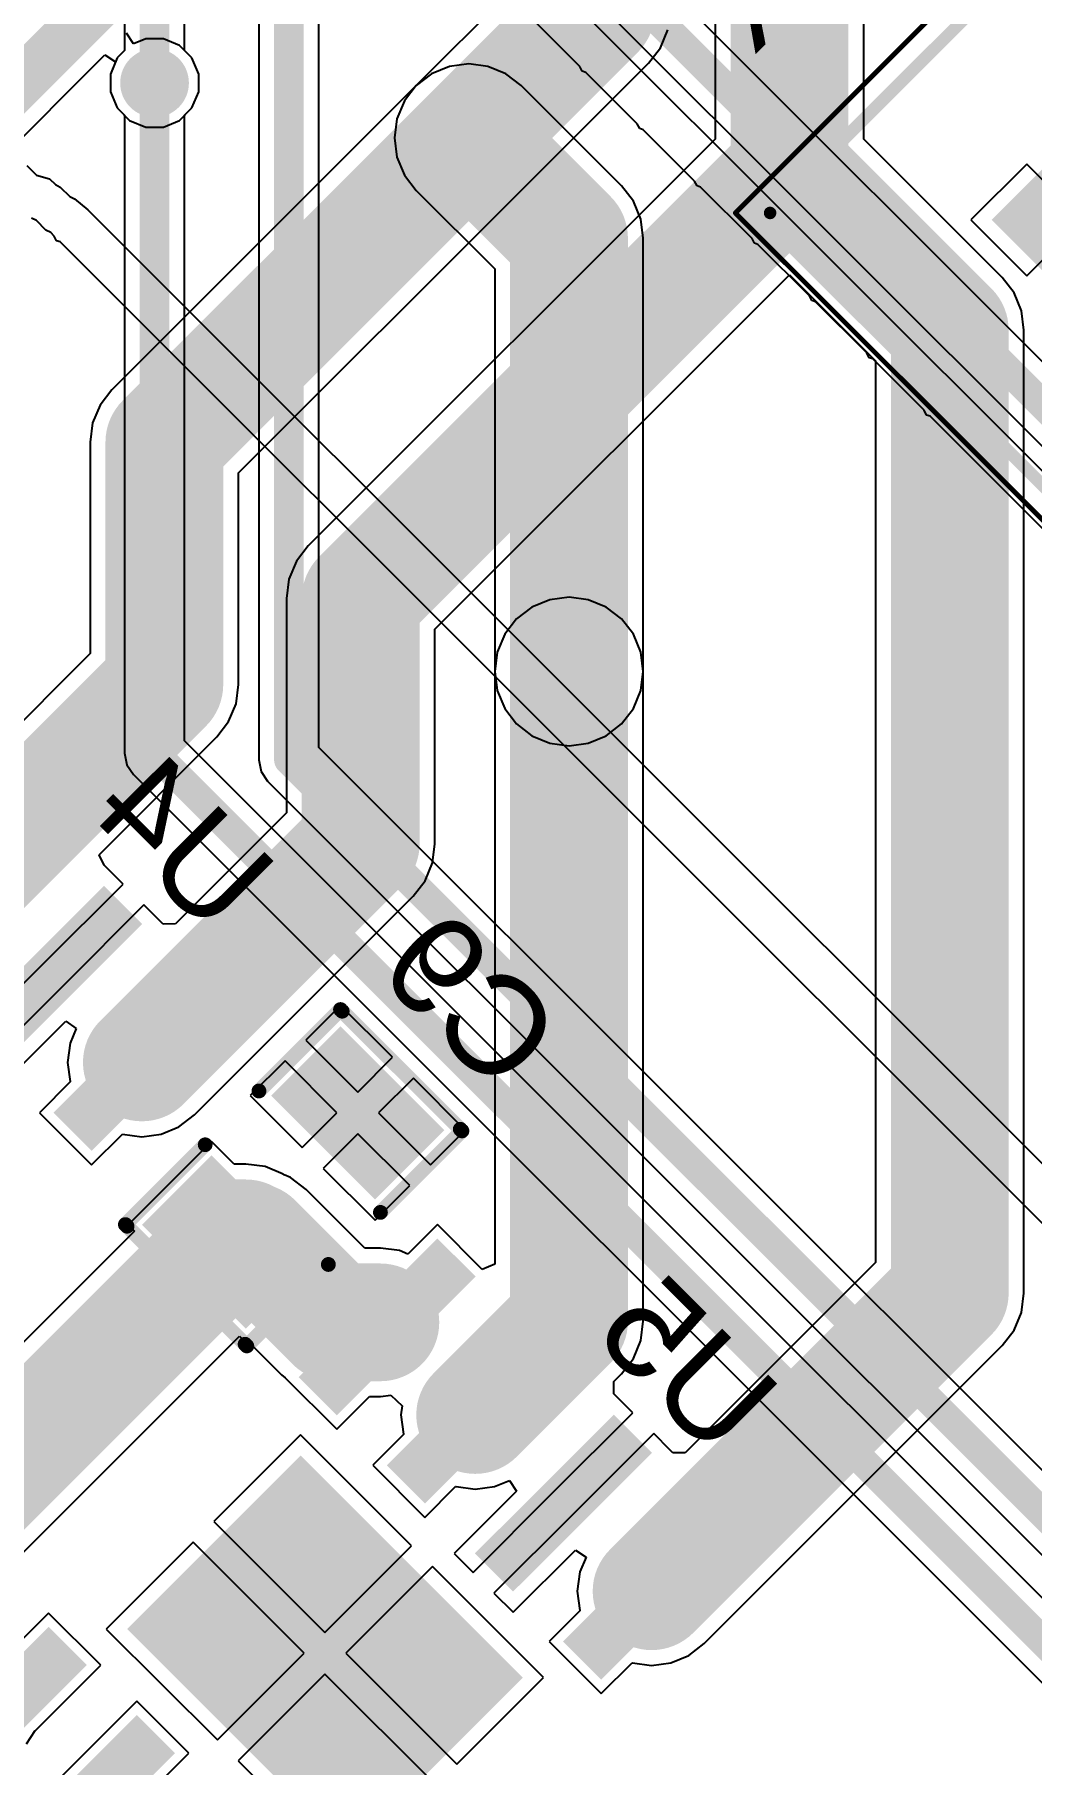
# Model space of a CAD drawing. Header units: millimetres. Extents: x 95 to 305, y 96 to 295.
# Drawn here: x 158.68 to 168.83, y 157.6 to 175.22 of the extents above; entities that cross this region are included whole.
import ezdxf

# ---------------------------------------------------------------- set-up
doc = ezdxf.new("R2010")
doc.units = ezdxf.units.MM
for name, color, linetype in [('BottomLayer', 5, 'Continuous'), ('BottomOverlay', 54, 'Continuous'), ('BottomPaste', 16, 'Continuous'), ('BottomSolder', 6, 'Continuous'), ('Mechanical13', 56, 'Continuous'), ('Mechanical15', 56, 'Continuous'), ('MultiLayer', 9, 'Continuous'), ('PadHoleLayer', 156, 'Continuous'), ('TopLayer', 1, 'Continuous'), ('TopOverlay', 2, 'Continuous'), ('TopSolder', 216, 'Continuous'), ('ViaHoleLayer', 16, 'Continuous')]:
    doc.layers.add(name, color=color, linetype=linetype)
doc.styles.add('Arial', font='arial.ttf', dxfattribs={"height": 0.2})

# ---------------------------------------------------------------- blocks, each defined once
blk = doc.blocks.new('HSOP_8_B_17')
at = {"layer": 'BottomLayer'}
for points in [[(-2.122, 3.7), (-1.672, 3.7), (-1.672, 1.8), (-2.122, 1.8)], [(-0.852, 3.7), (-0.402, 3.7), (-0.402, 1.8), (-0.852, 1.8)], [(0.418, 3.7), (0.868, 3.7), (0.868, 1.8), (0.418, 1.8)], [(1.688, 3.7), (2.138, 3.7), (2.138, 1.8), (1.688, 1.8)], [(-1.542, 1.15), (1.558, 1.15), (1.558, -1.25), (-1.542, -1.25)], [(-2.122, -1.9), (-1.672, -1.9), (-1.672, -3.8), (-2.122, -3.8)], [(-0.852, -1.9), (-0.402, -1.9), (-0.402, -3.8), (-0.852, -3.8)], [(0.418, -1.9), (0.868, -1.9), (0.868, -3.8), (0.418, -3.8)], [(1.688, -1.9), (2.138, -1.9), (2.138, -3.8), (1.688, -3.8)]]:
    blk.add_hatch(color=5, dxfattribs=at).paths.add_polyline_path(points)
at = {"layer": 'BottomPaste'}
for points in [[(-2.122, 3.7), (-1.672, 3.7), (-1.672, 1.8), (-2.122, 1.8)], [(-0.852, 3.7), (-0.402, 3.7), (-0.402, 1.8), (-0.852, 1.8)], [(0.418, 3.7), (0.868, 3.7), (0.868, 1.8), (0.418, 1.8)], [(1.688, 3.7), (2.138, 3.7), (2.138, 1.8), (1.688, 1.8)], [(-1.542, 1.15), (1.558, 1.15), (1.558, -1.25), (-1.542, -1.25)], [(-2.122, -1.9), (-1.672, -1.9), (-1.672, -3.8), (-2.122, -3.8)], [(-0.852, -1.9), (-0.402, -1.9), (-0.402, -3.8), (-0.852, -3.8)], [(0.418, -1.9), (0.868, -1.9), (0.868, -3.8), (0.418, -3.8)], [(1.688, -1.9), (2.138, -1.9), (2.138, -3.8), (1.688, -3.8)]]:
    blk.add_hatch(color=16, dxfattribs=at).paths.add_polyline_path(points)
at = {"layer": 'BottomSolder'}
for points in [[(-2.172, 3.75), (-1.622, 3.75), (-1.622, 1.75), (-2.172, 1.75)], [(-0.902, 3.75), (-0.352, 3.75), (-0.352, 1.75), (-0.902, 1.75)], [(0.368, 3.75), (0.918, 3.75), (0.918, 1.75), (0.368, 1.75)], [(1.638, 3.75), (2.188, 3.75), (2.188, 1.75), (1.638, 1.75)], [(-1.592, 1.2), (1.608, 1.2), (1.608, -1.3), (-1.592, -1.3)], [(-2.172, -1.85), (-1.622, -1.85), (-1.622, -3.85), (-2.172, -3.85)], [(-0.902, -1.85), (-0.352, -1.85), (-0.352, -3.85), (-0.902, -3.85)], [(0.368, -1.85), (0.918, -1.85), (0.918, -3.85), (0.368, -3.85)], [(1.638, -1.85), (2.188, -1.85), (2.188, -3.85), (1.638, -3.85)]]:
    blk.add_hatch(color=6, dxfattribs=at).paths.add_polyline_path(points)
at = {"layer": 'BottomOverlay', "text_generation_flag": 2}
blk.add_text('.', height=1, rotation=180, dxfattribs=at).set_placement((-2.992, 2.85))
blk = doc.blocks.new('JST_XH_4_41')
at = {"layer": 'BottomLayer'}
blk.add_hatch(color=5, dxfattribs=at).paths.add_polyline_path([(-4.504, 0.229), (-2.996, 0.229), (-2.996, -1.279), (-4.504, -1.279)])
h = blk.add_hatch(color=5, dxfattribs=at)
edge = h.paths.add_edge_path()
edge.add_arc((-1.25, -0.525), 0.754, 0, 360)
h = blk.add_hatch(color=5, dxfattribs=at)
edge = h.paths.add_edge_path()
edge.add_arc((1.25, -0.525), 0.754, 0, 360)
h = blk.add_hatch(color=5, dxfattribs=at)
edge = h.paths.add_edge_path()
edge.add_arc((3.75, -0.525), 0.754, 0, 360)
at = {"layer": 'BottomSolder'}
blk.add_hatch(color=6, dxfattribs=at).paths.add_polyline_path([(-4.554, 0.279), (-2.946, 0.279), (-2.946, -1.329), (-4.554, -1.329)])
h = blk.add_hatch(color=6, dxfattribs=at)
edge = h.paths.add_edge_path()
edge.add_arc((-1.25, -0.525), 0.804, 0, 360)
h = blk.add_hatch(color=6, dxfattribs=at)
edge = h.paths.add_edge_path()
edge.add_arc((1.25, -0.525), 0.804, 0, 360)
h = blk.add_hatch(color=6, dxfattribs=at)
edge = h.paths.add_edge_path()
edge.add_arc((3.75, -0.525), 0.804, 0, 360)
at = {"layer": 'MultiLayer'}
h = blk.add_hatch(color=9, dxfattribs=at)
edge = h.paths.add_edge_path()
edge.add_arc((-1.25, -0.525), 0.754, 0, 360)
h = blk.add_hatch(color=9, dxfattribs=at)
edge = h.paths.add_edge_path()
edge.add_arc((1.25, -0.525), 0.754, 0, 360)
h = blk.add_hatch(color=9, dxfattribs=at)
edge = h.paths.add_edge_path()
edge.add_arc((3.75, -0.525), 0.754, 0, 360)
at = {"layer": 'PadHoleLayer'}
h = blk.add_hatch(color=156, dxfattribs=at)
edge = h.paths.add_edge_path()
edge.add_arc((-3.75, -0.525), 0.5, 0, 360)
h = blk.add_hatch(color=156, dxfattribs=at)
edge = h.paths.add_edge_path()
edge.add_arc((-1.25, -0.525), 0.5, 0, 360)
h = blk.add_hatch(color=156, dxfattribs=at)
edge = h.paths.add_edge_path()
edge.add_arc((1.25, -0.525), 0.5, 0, 360)
h = blk.add_hatch(color=156, dxfattribs=at)
edge = h.paths.add_edge_path()
edge.add_arc((3.75, -0.525), 0.5, 0, 360)
at = {"layer": 'TopLayer'}
blk.add_hatch(color=1, dxfattribs=at).paths.add_polyline_path([(-4.504, 0.229), (-2.996, 0.229), (-2.996, -1.279), (-4.504, -1.279)])
h = blk.add_hatch(color=1, dxfattribs=at)
edge = h.paths.add_edge_path()
edge.add_arc((-1.25, -0.525), 0.754, 0, 360)
h = blk.add_hatch(color=1, dxfattribs=at)
edge = h.paths.add_edge_path()
edge.add_arc((1.25, -0.525), 0.754, 0, 360)
h = blk.add_hatch(color=1, dxfattribs=at)
edge = h.paths.add_edge_path()
edge.add_arc((3.75, -0.525), 0.754, 0, 360)
at = {"layer": 'TopSolder'}
blk.add_hatch(color=216, dxfattribs=at).paths.add_polyline_path([(-4.554, 0.279), (-2.946, 0.279), (-2.946, -1.329), (-4.554, -1.329)])
h = blk.add_hatch(color=216, dxfattribs=at)
edge = h.paths.add_edge_path()
edge.add_arc((-1.25, -0.525), 0.804, 0, 360)
h = blk.add_hatch(color=216, dxfattribs=at)
edge = h.paths.add_edge_path()
edge.add_arc((1.25, -0.525), 0.804, 0, 360)
h = blk.add_hatch(color=216, dxfattribs=at)
edge = h.paths.add_edge_path()
edge.add_arc((3.75, -0.525), 0.804, 0, 360)
at = {"layer": 'Mechanical13', "const_width": 0.127}
for points in [[(-6.2, 2.875), (6.2, 2.875)], [(-6.2, -2.875), (-6.2, 2.875)], [(6.2, -2.875), (6.2, 2.875)], [(-6.2, -2.875), (6.2, -2.875)]]:
    blk.add_lwpolyline(points, dxfattribs=at)
at = {"layer": 'Mechanical13'}
for points, const_width in [([(-6.232, 2.875, 1), (-6.168, 2.875, 1)], 0.0635), ([(-6.232, 2.875, 1), (-6.168, 2.875, 1)], 0.0635), ([(6.168, 2.875, 1), (6.232, 2.875, 1)], 0.0635), ([(6.168, 2.875, 1), (6.232, 2.875, 1)], 0.0635), ([(-6.85, -0.525, 1), (-7.05, -0.525, 1)], 0.2), ([(-7.1, -0.525, 1), (-7, -0.525, 1)], 0.1), ([(-6.9, -0.525, 1), (-6.8, -0.525, 1)], 0.1), ([(-6.232, -2.875, 1), (-6.168, -2.875, 1)], 0.0635), ([(-6.232, -2.875, 1), (-6.168, -2.875, 1)], 0.0635), ([(6.168, -2.875, 1), (6.232, -2.875, 1)], 0.0635), ([(6.168, -2.875, 1), (6.232, -2.875, 1)], 0.0635)]:
    blk.add_lwpolyline(points, format="xyb", close=True, dxfattribs=dict(at, const_width=const_width))
at = {"layer": 'Mechanical15', "const_width": 0.05}
for points in [[(-6.45, 3.125), (6.45, 3.125)], [(-6.45, -3.125), (-6.45, 3.125)], [(6.45, -3.125), (6.45, 3.125)], [(-6.45, -3.125), (6.45, -3.125)]]:
    blk.add_lwpolyline(points, dxfattribs=at)
at = {"layer": 'Mechanical15', "const_width": 0.025}
for points in [[(-6.462, 3.125, 1), (-6.438, 3.125, 1)], [(-6.462, 3.125, 1), (-6.438, 3.125, 1)], [(6.438, 3.125, 1), (6.462, 3.125, 1)], [(6.438, 3.125, 1), (6.462, 3.125, 1)], [(-6.462, -3.125, 1), (-6.438, -3.125, 1)], [(-6.462, -3.125, 1), (-6.438, -3.125, 1)], [(6.438, -3.125, 1), (6.462, -3.125, 1)], [(6.438, -3.125, 1), (6.462, -3.125, 1)]]:
    blk.add_lwpolyline(points, format="xyb", close=True, dxfattribs=at)
at = {"layer": 'TopOverlay', "const_width": 0.127}
for points in [[(-6.2, 2.875), (6.2, 2.875)], [(-6.2, -2.875), (-6.2, 2.875)], [(6.2, -2.875), (6.2, 2.875)], [(-6.2, -2.875), (6.2, -2.875)]]:
    blk.add_lwpolyline(points, dxfattribs=at)
at = {"layer": 'TopOverlay'}
for points, const_width in [([(-6.232, 2.875, 1), (-6.168, 2.875, 1)], 0.0635), ([(-6.232, 2.875, 1), (-6.168, 2.875, 1)], 0.0635), ([(6.168, 2.875, 1), (6.232, 2.875, 1)], 0.0635), ([(6.168, 2.875, 1), (6.232, 2.875, 1)], 0.0635), ([(-6.85, -0.525, 1), (-7.05, -0.525, 1)], 0.2), ([(-7.1, -0.525, 1), (-7, -0.525, 1)], 0.1), ([(-6.9, -0.525, 1), (-6.8, -0.525, 1)], 0.1), ([(-6.232, -2.875, 1), (-6.168, -2.875, 1)], 0.0635), ([(-6.232, -2.875, 1), (-6.168, -2.875, 1)], 0.0635), ([(6.168, -2.875, 1), (6.232, -2.875, 1)], 0.0635), ([(6.168, -2.875, 1), (6.232, -2.875, 1)], 0.0635)]:
    blk.add_lwpolyline(points, format="xyb", close=True, dxfattribs=dict(at, const_width=const_width))
blk = doc.blocks.new('HSOP_8_B_63')
at = {"layer": 'BottomLayer'}
for points in [[(-2.122, 3.7), (-1.672, 3.7), (-1.672, 1.8), (-2.122, 1.8)], [(-0.852, 3.7), (-0.402, 3.7), (-0.402, 1.8), (-0.852, 1.8)], [(0.418, 3.7), (0.868, 3.7), (0.868, 1.8), (0.418, 1.8)], [(1.688, 3.7), (2.138, 3.7), (2.138, 1.8), (1.688, 1.8)], [(-1.542, 1.15), (1.558, 1.15), (1.558, -1.25), (-1.542, -1.25)], [(-2.122, -1.9), (-1.672, -1.9), (-1.672, -3.8), (-2.122, -3.8)], [(-0.852, -1.9), (-0.402, -1.9), (-0.402, -3.8), (-0.852, -3.8)], [(0.418, -1.9), (0.868, -1.9), (0.868, -3.8), (0.418, -3.8)], [(1.688, -1.9), (2.138, -1.9), (2.138, -3.8), (1.688, -3.8)]]:
    blk.add_hatch(color=5, dxfattribs=at).paths.add_polyline_path(points)
at = {"layer": 'BottomPaste'}
for points in [[(-2.122, 3.7), (-1.672, 3.7), (-1.672, 1.8), (-2.122, 1.8)], [(-0.852, 3.7), (-0.402, 3.7), (-0.402, 1.8), (-0.852, 1.8)], [(0.418, 3.7), (0.868, 3.7), (0.868, 1.8), (0.418, 1.8)], [(1.688, 3.7), (2.138, 3.7), (2.138, 1.8), (1.688, 1.8)], [(-1.542, 1.15), (1.558, 1.15), (1.558, -1.25), (-1.542, -1.25)], [(-2.122, -1.9), (-1.672, -1.9), (-1.672, -3.8), (-2.122, -3.8)], [(-0.852, -1.9), (-0.402, -1.9), (-0.402, -3.8), (-0.852, -3.8)], [(0.418, -1.9), (0.868, -1.9), (0.868, -3.8), (0.418, -3.8)], [(1.688, -1.9), (2.138, -1.9), (2.138, -3.8), (1.688, -3.8)]]:
    blk.add_hatch(color=16, dxfattribs=at).paths.add_polyline_path(points)
at = {"layer": 'BottomSolder'}
for points in [[(-2.172, 3.75), (-1.622, 3.75), (-1.622, 1.75), (-2.172, 1.75)], [(-0.902, 3.75), (-0.352, 3.75), (-0.352, 1.75), (-0.902, 1.75)], [(0.368, 3.75), (0.918, 3.75), (0.918, 1.75), (0.368, 1.75)], [(1.638, 3.75), (2.188, 3.75), (2.188, 1.75), (1.638, 1.75)], [(-1.592, 1.2), (1.608, 1.2), (1.608, -1.3), (-1.592, -1.3)], [(-2.172, -1.85), (-1.622, -1.85), (-1.622, -3.85), (-2.172, -3.85)], [(-0.902, -1.85), (-0.352, -1.85), (-0.352, -3.85), (-0.902, -3.85)], [(0.368, -1.85), (0.918, -1.85), (0.918, -3.85), (0.368, -3.85)], [(1.638, -1.85), (2.188, -1.85), (2.188, -3.85), (1.638, -3.85)]]:
    blk.add_hatch(color=6, dxfattribs=at).paths.add_polyline_path(points)
at = {"layer": 'BottomOverlay', "text_generation_flag": 2}
blk.add_text('.', height=1, rotation=180, dxfattribs=at).set_placement((-2.992, 2.85))
blk = doc.blocks.new('CAP0805_B_189')
at = {"layer": 'BottomLayer'}
for points in [[(-1.379, 0.693), (-0.479, 0.693), (-0.479, -0.704), (-1.379, -0.704)], [(0.481, 0.693), (1.381, 0.693), (1.381, -0.704), (0.481, -0.704)]]:
    blk.add_hatch(color=5, dxfattribs=at).paths.add_polyline_path(points)
at = {"layer": 'BottomPaste'}
for points in [[(-1.379, 0.693), (-0.479, 0.693), (-0.479, -0.704), (-1.379, -0.704)], [(0.481, 0.693), (1.381, 0.693), (1.381, -0.704), (0.481, -0.704)]]:
    blk.add_hatch(color=16, dxfattribs=at).paths.add_polyline_path(points)
at = {"layer": 'BottomSolder'}
for points in [[(-1.429, 0.743), (-0.429, 0.743), (-0.429, -0.754), (-1.429, -0.754)], [(0.431, 0.743), (1.431, 0.743), (1.431, -0.754), (0.431, -0.754)]]:
    blk.add_hatch(color=6, dxfattribs=at).paths.add_polyline_path(points)
at = {"layer": 'BottomOverlay', "const_width": 0.15}
for points in [[(-0.375, 0.875), (-1.55, 0.875)], [(-1.55, -0.85), (-1.55, 0.85)], [(1.55, 0.875), (0.375, 0.875)], [(1.55, -0.85), (1.55, 0.85)], [(-0.375, -0.875), (-1.55, -0.875)], [(1.55, -0.875), (0.4, -0.875)]]:
    blk.add_lwpolyline(points, dxfattribs=at)
at = {"layer": 'BottomOverlay', "const_width": 0.075}
for points in [[(-1.587, 0.875, 1), (-1.512, 0.875, 1)], [(-1.587, 0.85, 1), (-1.512, 0.85, 1)], [(-0.413, 0.875, 1), (-0.337, 0.875, 1)], [(0.337, 0.875, 1), (0.413, 0.875, 1)], [(1.512, 0.875, 1), (1.587, 0.875, 1)], [(1.512, 0.85, 1), (1.587, 0.85, 1)], [(-1.587, -0.85, 1), (-1.512, -0.85, 1)], [(-1.587, -0.875, 1), (-1.512, -0.875, 1)], [(-0.413, -0.875, 1), (-0.337, -0.875, 1)], [(0.362, -0.875, 1), (0.437, -0.875, 1)], [(1.512, -0.85, 1), (1.587, -0.85, 1)], [(1.512, -0.875, 1), (1.587, -0.875, 1)]]:
    blk.add_lwpolyline(points, format="xyb", close=True, dxfattribs=at)

msp = doc.modelspace()

# ---------------------------------------------------------------- hatches: boundary and pattern name
at = {"layer": 'BottomLayer'}
h = msp.add_hatch(color=5, dxfattribs=at)
edge = h.paths.add_edge_path()
edge.add_arc((159.9, 174.731), 0.3, 0, 360)
h = msp.add_hatch(color=5, dxfattribs=at)
edge = h.paths.add_edge_path()
edge.add_arc((163.1, 174.17), 0.4, 0, 360)
h = msp.add_hatch(color=5, dxfattribs=at)
edge = h.paths.add_edge_path()
edge.add_arc((164.122, 168.734), 0.4, 0, 360)
at = {"layer": 'BottomSolder'}
h = msp.add_hatch(color=6, dxfattribs=at)
edge = h.paths.add_edge_path()
edge.add_arc((159.9, 174.731), 0.35, 0, 360)
h = msp.add_hatch(color=6, dxfattribs=at)
edge = h.paths.add_edge_path()
edge.add_arc((163.1, 174.17), 0.45, 0, 360)
h = msp.add_hatch(color=6, dxfattribs=at)
edge = h.paths.add_edge_path()
edge.add_arc((164.122, 168.734), 0.45, 0, 360)
at = {"layer": 'TopLayer'}
h = msp.add_hatch(color=1, dxfattribs=at)
edge = h.paths.add_edge_path()
edge.add_arc((159.9, 174.731), 0.3, 0, 360)
h = msp.add_hatch(color=1, dxfattribs=at)
edge = h.paths.add_edge_path()
edge.add_arc((163.1, 174.17), 0.4, 0, 360)
h = msp.add_hatch(color=1, dxfattribs=at)
edge = h.paths.add_edge_path()
edge.add_arc((164.122, 168.734), 0.4, 0, 360)
at = {"layer": 'TopSolder'}
h = msp.add_hatch(color=216, dxfattribs=at)
edge = h.paths.add_edge_path()
edge.add_arc((159.9, 174.731), 0.35, 0, 360)
h = msp.add_hatch(color=216, dxfattribs=at)
edge = h.paths.add_edge_path()
edge.add_arc((163.1, 174.17), 0.45, 0, 360)
h = msp.add_hatch(color=216, dxfattribs=at)
edge = h.paths.add_edge_path()
edge.add_arc((164.122, 168.734), 0.45, 0, 360)
at = {"layer": 'ViaHoleLayer'}
h = msp.add_hatch(color=16, dxfattribs=at)
edge = h.paths.add_edge_path()
edge.add_arc((159.9, 174.731), 0.15, 0, 360)
h = msp.add_hatch(color=16, dxfattribs=at)
edge = h.paths.add_edge_path()
edge.add_arc((163.1, 174.17), 0.25, 0, 360)
h = msp.add_hatch(color=16, dxfattribs=at)
edge = h.paths.add_edge_path()
edge.add_arc((164.122, 168.734), 0.25, 0, 360)

# ---------------------------------------------------------------- linework, layer by layer
at = {"layer": 'BottomLayer'}
for p, q in [((165.611, 181.967), (165.611, 174.158)), ((167.124, 174.158), (167.124, 181.654)), ((159.594, 178.111), (159.594, 175.062)), ((160.206, 175.062), (160.206, 178.111)), ((163.641, 175.781), (162.565, 174.705)), ((165.053, 175.089), (165.128, 175.272)), ((159.594, 175.062), (159.519, 174.986)), ((160.281, 174.986), (160.206, 175.062)), ((164.933, 174.932), (165.053, 175.089)), ((159.519, 174.986), (159.45, 174.821)), ((160.35, 174.821), (160.281, 174.986)), ((163.635, 173.635), (164.932, 174.932)), ((164.932, 174.932), (164.933, 174.932)), ((159.45, 174.821), (159.45, 174.642)), ((162.565, 174.705), (159.465, 171.605)), ((160.35, 174.642), (160.35, 174.821)), ((159.45, 174.642), (159.519, 174.476)), ((160.281, 174.476), (160.35, 174.642)), ((159.519, 174.476), (159.645, 174.35)), ((159.645, 174.35), (159.81, 174.281)), ((159.99, 174.281), (160.155, 174.35)), ((160.155, 174.35), (160.281, 174.476)), ((159.81, 174.281), (159.99, 174.281)), ((165.611, 174.158), (161.465, 170.013)), ((168.535, 172.747), (167.124, 174.158)), ((168.784, 173.904), (168.215, 173.336)), ((169.352, 173.336), (168.784, 173.904)), ((160.756, 170.756), (163.635, 173.635)), ((168.215, 173.336), (168.784, 172.767)), ((168.784, 172.767), (169.352, 173.336)), ((162.756, 169.164), (166.367, 172.775)), ((166.367, 172.775), (167.244, 171.899)), ((168.655, 172.591), (168.535, 172.747)), ((168.535, 172.747), (168.535, 172.747)), ((168.731, 172.408), (168.655, 172.591)), ((168.756, 172.212), (168.731, 172.408)), ((168.756, 162.398), (168.756, 172.212)), ((167.244, 171.899), (167.244, 162.711)), ((159.465, 171.605), (159.345, 171.448)), ((159.345, 171.448), (159.269, 171.266)), ((159.269, 171.266), (159.244, 171.07)), ((159.244, 171.07), (159.244, 168.915)), ((160.756, 168.601), (160.756, 170.756)), ((161.465, 170.013), (161.345, 169.856)), ((161.345, 169.856), (161.269, 169.673)), ((161.269, 169.673), (161.244, 169.478)), ((161.244, 169.478), (161.244, 167.291)), ((163.926, 169.465), (163.743, 169.389)), ((164.122, 169.49), (163.926, 169.465)), ((164.317, 169.465), (164.122, 169.49)), ((164.5, 169.389), (164.317, 169.465)), ((163.587, 169.269), (163.467, 169.112)), ((163.743, 169.389), (163.587, 169.269)), ((164.657, 169.269), (164.5, 169.389)), ((164.777, 169.112), (164.657, 169.269)), ((162.756, 166.978), (162.756, 169.164)), ((163.467, 169.112), (163.391, 168.93)), ((164.852, 168.93), (164.777, 169.112)), ((159.244, 168.915), (158.22, 167.891)), ((163.391, 168.93), (163.365, 168.734)), ((164.878, 168.734), (164.852, 168.93)), ((163.365, 168.734), (163.365, 162.693)), ((164.878, 162.112), (164.878, 168.734)), ((160.731, 168.405), (160.756, 168.601)), ((160.756, 168.601), (160.756, 168.601)), ((160.655, 168.223), (160.731, 168.405)), ((160.535, 168.066), (160.655, 168.223)), ((159.335, 166.866), (160.535, 168.066)), ((160.535, 168.066), (160.535, 168.066)), ((161.244, 167.291), (160.113, 166.161)), ((162.731, 166.782), (162.756, 166.978)), ((159.386, 166.76), (159.335, 166.866)), ((162.655, 166.599), (162.731, 166.782)), ((159.397, 166.749), (159.386, 166.76)), ((159.58, 166.566), (159.397, 166.749)), ((162.535, 166.443), (162.655, 166.599)), ((158.767, 165.753), (159.58, 166.566)), ((160.306, 164.214), (162.535, 166.443)), ((162.535, 166.443), (162.535, 166.443)), ((159.792, 166.354), (158.979, 165.541)), ((159.959, 166.186), (159.792, 166.354)), ((159.987, 166.159), (159.959, 166.186)), ((160.113, 166.161), (159.987, 166.159)), ((157.954, 164.94), (158.767, 165.753)), ((158.979, 165.541), (158.166, 164.727)), ((161.794, 165.33), (161.441, 164.976)), ((162.324, 164.801), (161.794, 165.33)), ((158.36, 164.533), (158.995, 165.168)), ((158.995, 165.168), (159.103, 165.096)), ((159.103, 165.096), (159.04, 164.944)), ((159.04, 164.944), (159.015, 164.749)), ((161.441, 164.976), (161.97, 164.447)), ((159.015, 164.749), (159.04, 164.553)), ((161.229, 164.764), (160.875, 164.411)), ((161.758, 164.235), (161.229, 164.764)), ((161.97, 164.447), (162.324, 164.801)), ((159.042, 164.55), (158.728, 164.236)), ((159.04, 164.553), (159.042, 164.55)), ((162.536, 164.588), (162.182, 164.235)), ((163.065, 164.059), (162.536, 164.588)), ((160.875, 164.411), (161.404, 163.881)), ((158.728, 164.236), (159.258, 163.706)), ((160.149, 164.093), (160.306, 164.214)), ((161.404, 163.881), (161.758, 164.235)), ((162.182, 164.235), (162.711, 163.706)), ((159.258, 163.706), (159.572, 164.019)), ((159.572, 164.019), (159.575, 164.018)), ((159.575, 164.018), (159.771, 163.992)), ((159.771, 163.992), (159.967, 164.018)), ((159.967, 164.018), (160.149, 164.093)), ((161.97, 164.023), (161.616, 163.669)), ((162.499, 163.494), (161.97, 164.023)), ((162.711, 163.706), (163.065, 164.059)), ((160.479, 163.944), (159.631, 163.095)), ((160.71, 163.713), (160.479, 163.944)), ((160.831, 163.713), (160.71, 163.713)), ((161.026, 163.687), (160.831, 163.713)), ((161.209, 163.611), (161.026, 163.687)), ((161.221, 163.602), (161.209, 163.611)), ((161.286, 163.575), (161.221, 163.602)), ((161.616, 163.669), (162.146, 163.14)), ((161.443, 163.455), (161.286, 163.575)), ((162.041, 162.856), (161.443, 163.455)), ((162.146, 163.14), (162.499, 163.494)), ((159.631, 163.095), (159.696, 163.03)), ((162.781, 163.097), (162.48, 162.796)), ((163.238, 162.64), (162.781, 163.097)), ((159.696, 163.03), (152.862, 156.197)), ((162.2, 162.856), (162.041, 162.856)), ((162.396, 162.831), (162.2, 162.856)), ((162.48, 162.796), (162.396, 162.831)), ((163.365, 162.693), (163.238, 162.64)), ((167.244, 162.711), (165.305, 160.772)), ((168.731, 162.202), (168.756, 162.398)), ((168.756, 162.398), (168.756, 162.398)), ((168.655, 162.02), (168.731, 162.202)), ((164.852, 161.916), (164.878, 162.112)), ((164.878, 162.112), (164.878, 162.112)), ((168.535, 161.863), (168.655, 162.02)), ((153.932, 155.127), (160.765, 161.961)), ((160.765, 161.961), (160.831, 161.895)), ((160.831, 161.895), (160.847, 161.912)), ((160.847, 161.912), (161.193, 161.565)), ((164.777, 161.733), (164.852, 161.916)), ((165.497, 158.826), (168.535, 161.863)), ((164.657, 161.577), (164.777, 161.733)), ((161.193, 161.565), (161.193, 161.565)), ((161.193, 161.565), (161.232, 161.535)), ((161.232, 161.535), (161.756, 161.012)), ((164.577, 161.372), (164.578, 161.499)), ((164.578, 161.499), (164.657, 161.577)), ((164.657, 161.577), (164.657, 161.577)), ((161.756, 161.012), (162.088, 161.344)), ((162.088, 161.344), (162.2, 161.344)), ((162.2, 161.344), (162.308, 161.358)), ((162.308, 161.358), (162.422, 161.249)), ((164.604, 161.345), (164.577, 161.372)), ((164.772, 161.178), (164.604, 161.345)), ((162.422, 161.249), (162.41, 161.156)), ((162.41, 161.156), (162.436, 160.961)), ((163.958, 160.365), (164.772, 161.178)), ((161.388, 160.955), (160.504, 160.071)), ((162.519, 159.824), (161.388, 160.955)), ((162.437, 160.957), (162.123, 160.644)), ((162.436, 160.961), (162.437, 160.957)), ((164.984, 160.966), (164.171, 160.152)), ((165.151, 160.798), (164.984, 160.966)), ((165.178, 160.771), (165.151, 160.798)), ((162.123, 160.644), (162.654, 160.113)), ((165.305, 160.772), (165.178, 160.771)), ((162.654, 160.113), (162.967, 160.427)), ((162.967, 160.427), (162.971, 160.426)), ((162.971, 160.426), (163.166, 160.4)), ((163.166, 160.4), (163.362, 160.426)), ((163.362, 160.426), (163.514, 160.489)), ((163.514, 160.489), (163.586, 160.381)), ((163.586, 160.381), (162.951, 159.746)), ((163.145, 159.551), (163.958, 160.365)), ((160.504, 160.071), (161.636, 158.94)), ((164.171, 160.152), (163.357, 159.339)), ((160.292, 159.859), (159.408, 158.975)), ((161.423, 158.728), (160.292, 159.859)), ((161.636, 158.94), (162.519, 159.824)), ((162.951, 159.746), (163.145, 159.551)), ((163.552, 159.145), (164.187, 159.78)), ((164.187, 159.78), (164.295, 159.708)), ((162.732, 159.611), (161.848, 158.728)), ((163.863, 158.48), (162.732, 159.611)), ((164.232, 159.556), (164.206, 159.36)), ((164.295, 159.708), (164.232, 159.556)), ((163.357, 159.339), (163.552, 159.145)), ((164.206, 159.36), (164.232, 159.165)), ((158.821, 159.138), (158.157, 158.474)), ((159.352, 158.607), (158.821, 159.138)), ((164.233, 159.161), (163.92, 158.848)), ((164.232, 159.165), (164.233, 159.161)), ((159.408, 158.975), (160.54, 157.844)), ((163.92, 158.848), (164.45, 158.317)), ((160.54, 157.844), (161.423, 158.728)), ((161.848, 158.728), (162.979, 157.596)), ((165.158, 158.63), (165.341, 158.705)), ((165.341, 158.705), (165.497, 158.826)), ((158.686, 157.942), (159.352, 158.607)), ((161.636, 158.515), (160.752, 157.632)), ((162.767, 157.384), (161.636, 158.515)), ((164.45, 158.317), (164.764, 158.631)), ((164.764, 158.631), (164.767, 158.63)), ((164.767, 158.63), (164.963, 158.604)), ((164.963, 158.604), (165.158, 158.63)), ((162.979, 157.596), (163.863, 158.48)), ((159.719, 158.24), (158.164, 156.684)), ((160.25, 157.709), (159.719, 158.24)), ((158.597, 157.806), (158.685, 157.939)), ((158.685, 157.939), (158.686, 157.942)), ((158.694, 156.154), (160.25, 157.709)), ((160.752, 157.632), (161.149, 157.235))]:
    msp.add_line(p, q, dxfattribs=at)
for points, const_width in [([(164.398, 175.467), (164.398, 182.898)], 1.2), ([(166.367, 173.845), (166.367, 181.967)], 1.2), ([(159.9, 174.731), (159.9, 178.442)], 0.3), ([(163.1, 174.17), (164.398, 175.467)], 1.2), ([(160, 171.07), (163.1, 174.17)], 1.2), ([(162, 169.478), (166.367, 173.845)], 1.2), ([(166.367, 173.845), (168, 172.212)], 1.2), ([(168, 162.398), (168, 172.212)], 1.2), ([(160, 168.601), (160, 171.07)], 1.2), ([(162, 166.978), (162, 169.478)], 1.2), ([(164.122, 162.112), (164.122, 168.734)], 1.2), ([(157.975, 166.576), (160, 168.601)], 1.2), ([(159.771, 164.749), (162, 166.978)], 1.2), ([(152.431, 154.696), (160.655, 162.92)], 1.2), ([(160.655, 162.92), (160.691, 162.956)], 1.2), ([(160.691, 162.956), (160.831, 162.956)], 1.2), ([(160.831, 162.956), (160.867, 162.92)], 1.2), ([(160.867, 162.92), (160.908, 162.92)], 1.2), ([(160.908, 162.92), (161.728, 162.1)], 1.2), ([(164.963, 159.36), (168, 162.398)], 1.2), ([(161.728, 162.1), (162.2, 162.1)], 1.2), ([(163.166, 161.156), (164.122, 162.112)], 1.2), ([(163.166, 161.156), (163.166, 161.156)], 1.2)]:
    msp.add_lwpolyline(points, dxfattribs=dict(at, const_width=const_width))
for points, const_width in [([(164.098, 175.467, 1), (164.698, 175.467, 1)], 0.6), ([(164.098, 175.467, 1), (164.698, 175.467, 1)], 0.6), ([(159.825, 174.731, 1), (159.975, 174.731, 1)], 0.15), ([(162.8, 174.17, 1), (163.4, 174.17, 1)], 0.6), ([(162.8, 174.17, 1), (163.4, 174.17, 1)], 0.6), ([(166.067, 173.845, 1), (166.667, 173.845, 1)], 0.6), ([(166.067, 173.845, 1), (166.667, 173.845, 1)], 0.6), ([(166.067, 173.845, 1), (166.667, 173.845, 1)], 0.6), ([(167.7, 172.212, 1), (168.3, 172.212, 1)], 0.6), ([(167.7, 172.212, 1), (168.3, 172.212, 1)], 0.6), ([(159.7, 171.07, 1), (160.3, 171.07, 1)], 0.6), ([(159.7, 171.07, 1), (160.3, 171.07, 1)], 0.6), ([(161.7, 169.478, 1), (162.3, 169.478, 1)], 0.6), ([(161.7, 169.478, 1), (162.3, 169.478, 1)], 0.6), ([(163.822, 168.734, 1), (164.422, 168.734, 1)], 0.6), ([(159.7, 168.601, 1), (160.3, 168.601, 1)], 0.6), ([(159.7, 168.601, 1), (160.3, 168.601, 1)], 0.6), ([(161.7, 166.978, 1), (162.3, 166.978, 1)], 0.6), ([(161.7, 166.978, 1), (162.3, 166.978, 1)], 0.6), ([(159.471, 164.749, 1), (160.071, 164.749, 1)], 0.6), ([(160.355, 162.92, 1), (160.955, 162.92, 1)], 0.6), ([(160.355, 162.92, 1), (160.955, 162.92, 1)], 0.6), ([(160.391, 162.956, 1), (160.991, 162.956, 1)], 0.6), ([(160.391, 162.956, 1), (160.991, 162.956, 1)], 0.6), ([(160.531, 162.956, 1), (161.131, 162.956, 1)], 0.6), ([(160.531, 162.956, 1), (161.131, 162.956, 1)], 0.6), ([(160.567, 162.92, 1), (161.167, 162.92, 1)], 0.6), ([(160.567, 162.92, 1), (161.167, 162.92, 1)], 0.6), ([(160.608, 162.92, 1), (161.208, 162.92, 1)], 0.6), ([(160.608, 162.92, 1), (161.208, 162.92, 1)], 0.6), ([(167.7, 162.398, 1), (168.3, 162.398, 1)], 0.6), ([(167.7, 162.398, 1), (168.3, 162.398, 1)], 0.6), ([(161.428, 162.1, 1), (162.028, 162.1, 1)], 0.6), ([(161.428, 162.1, 1), (162.028, 162.1, 1)], 0.6), ([(161.9, 162.1, 1), (162.5, 162.1, 1)], 0.6), ([(163.822, 162.112, 1), (164.422, 162.112, 1)], 0.6), ([(163.822, 162.112, 1), (164.422, 162.112, 1)], 0.6), ([(162.866, 161.156, 1), (163.466, 161.156, 1)], 0.6), ([(162.866, 161.156, 1), (163.466, 161.156, 1)], 0.6), ([(162.866, 161.156, 1), (163.466, 161.156, 1)], 0.6), ([(164.663, 159.36, 1), (165.263, 159.36, 1)], 0.6)]:
    msp.add_lwpolyline(points, format="xyb", close=True, dxfattribs=dict(at, const_width=const_width))
at = {"layer": 'BottomOverlay'}
for p, q in [((161.118, 178.599), (178.435, 161.281)), ((164.233, 174.899), (163.71, 175.423)), ((164.257, 174.851), (164.233, 174.899)), ((164.294, 174.839), (164.257, 174.851)), ((164.817, 174.315), (164.294, 174.839)), ((164.842, 174.267), (164.817, 174.315)), ((164.878, 174.254), (164.842, 174.267)), ((165.401, 173.731), (164.878, 174.254)), ((158.598, 173.889), (158.696, 173.792)), ((158.696, 173.792), (158.83, 173.755)), ((158.83, 173.755), (158.891, 173.695)), ((158.891, 173.695), (158.939, 173.67)), ((158.939, 173.67), (159.037, 173.573)), ((165.426, 173.682), (165.401, 173.731)), ((165.462, 173.67), (165.426, 173.682)), ((165.986, 173.147), (165.462, 173.67)), ((159.037, 173.573), (159.085, 173.549)), ((159.085, 173.549), (159.219, 173.439)), ((158.696, 173.33), (158.647, 173.354)), ((158.793, 173.232), (158.696, 173.33)), ((159.219, 173.439), (173.385, 159.273)), ((158.842, 173.208), (158.793, 173.232)), ((158.878, 173.171), (158.842, 173.208)), ((158.903, 173.123), (158.878, 173.171)), ((158.939, 173.111), (158.903, 173.123)), ((166.01, 173.098), (165.986, 173.147)), ((173.02, 159.03), (158.939, 173.111)), ((166.046, 173.086), (166.01, 173.098)), ((166.57, 172.563), (166.046, 173.086)), ((166.594, 172.514), (166.57, 172.563)), ((166.631, 172.502), (166.594, 172.514)), ((167.154, 171.979), (166.631, 172.502)), ((167.178, 171.93), (167.154, 171.979)), ((167.215, 171.918), (167.178, 171.93)), ((167.738, 171.395), (167.215, 171.918)), ((167.762, 171.346), (167.738, 171.395)), ((167.799, 171.334), (167.762, 171.346)), ((178.167, 160.965), (167.799, 171.334))]:
    msp.add_line(p, q, dxfattribs=at)
at = {"layer": 'TopLayer'}
for p, q in [((184.227, 156.606), (163.45, 177.383)), ((163.017, 176.95), (183.884, 156.084)), ((160.963, 175.688), (160.963, 167.832)), ((161.574, 167.958), (161.574, 175.688)), ((159.686, 175.13), (159.614, 175.237)), ((159.81, 175.181), (159.686, 175.13)), ((159.99, 175.181), (159.81, 175.181)), ((160.155, 175.113), (159.99, 175.181)), ((160.281, 174.986), (160.155, 175.113)), ((153.984, 169.607), (159.394, 175.017)), ((159.394, 175.017), (159.501, 174.945)), ((159.501, 174.945), (159.45, 174.821)), ((160.35, 174.821), (160.281, 174.986)), ((162.904, 174.9), (162.722, 174.825)), ((163.1, 174.926), (162.904, 174.9)), ((163.296, 174.9), (163.1, 174.926)), ((163.478, 174.825), (163.296, 174.9)), ((159.45, 174.821), (159.45, 174.642)), ((160.35, 174.642), (160.35, 174.821)), ((162.565, 174.705), (162.445, 174.548)), ((162.722, 174.825), (162.565, 174.705)), ((163.635, 174.705), (163.478, 174.825)), ((164.657, 173.683), (163.635, 174.705)), ((159.45, 174.642), (159.519, 174.476)), ((160.281, 174.476), (160.35, 174.642)), ((162.445, 174.548), (162.369, 174.366)), ((159.519, 174.476), (159.594, 174.401)), ((159.594, 174.401), (159.594, 167.9)), ((160.206, 174.401), (160.281, 174.476)), ((160.206, 168.027), (160.206, 174.401)), ((162.369, 174.366), (162.344, 174.17)), ((162.344, 174.17), (162.369, 173.974)), ((162.369, 173.974), (162.445, 173.792)), ((168.784, 173.904), (168.215, 173.336)), ((169.352, 173.336), (168.784, 173.904)), ((162.445, 173.792), (162.565, 173.635)), ((164.777, 173.526), (164.657, 173.683)), ((162.565, 173.635), (163.365, 172.835)), ((164.852, 173.344), (164.777, 173.526)), ((164.878, 173.148), (164.852, 173.344)), ((168.215, 173.336), (168.784, 172.767)), ((168.784, 172.767), (169.352, 173.336)), ((164.878, 168.734), (164.878, 173.148)), ((164.878, 173.148), (164.878, 173.148)), ((163.365, 172.835), (163.365, 168.734)), ((163.365, 168.734), (163.391, 168.538)), ((164.852, 168.538), (164.878, 168.734)), ((163.391, 168.538), (163.467, 168.356)), ((164.777, 168.356), (164.852, 168.538)), ((163.467, 168.356), (163.587, 168.199)), ((164.657, 168.199), (164.777, 168.356)), ((163.587, 168.199), (163.743, 168.079)), ((164.5, 168.079), (164.657, 168.199)), ((174.69, 153.543), (160.206, 168.027)), ((163.743, 168.079), (163.926, 168.003)), ((163.926, 168.003), (164.122, 167.977)), ((164.122, 167.977), (164.317, 168.003)), ((164.317, 168.003), (164.5, 168.079)), ((159.594, 167.9), (159.594, 167.9)), ((159.594, 167.9), (159.617, 167.783)), ((160.963, 167.832), (160.963, 167.832)), ((160.963, 167.832), (160.986, 167.715)), ((175.54, 153.993), (161.574, 167.958)), ((159.617, 167.783), (159.684, 167.684)), ((159.684, 167.684), (170.944, 156.423)), ((160.986, 167.715), (161.052, 167.615)), ((161.052, 167.615), (175.007, 153.66))]:
    msp.add_line(p, q, dxfattribs=at)
for points, const_width in [([(153.576, 169.776), (170, 186.2)], 0.5), ([(163, 177.4), (184.1, 156.3)], 0.3), ([(161.268, 167.832), (161.268, 176.018)], 0.3), ([(159.9, 167.9), (159.9, 174.731)], 0.3), ([(163.1, 174.17), (164.122, 173.148)], 1.2), ([(164.122, 168.734), (164.122, 173.148)], 1.2), ([(159.9, 167.9), (174.563, 153.237)], 0.3), ([(161.268, 167.832), (175.413, 153.687)], 0.3)]:
    msp.add_lwpolyline(points, dxfattribs=dict(at, const_width=const_width))
for points, const_width in [([(159.825, 174.731, 1), (159.975, 174.731, 1)], 0.15), ([(162.8, 174.17, 1), (163.4, 174.17, 1)], 0.6), ([(163.822, 173.148, 1), (164.422, 173.148, 1)], 0.6), ([(163.822, 173.148, 1), (164.422, 173.148, 1)], 0.6), ([(163.822, 168.734, 1), (164.422, 168.734, 1)], 0.6), ([(159.825, 167.9, 1), (159.975, 167.9, 1)], 0.15), ([(159.825, 167.9, 1), (159.975, 167.9, 1)], 0.15), ([(161.193, 167.832, 1), (161.343, 167.832, 1)], 0.15), ([(161.193, 167.832, 1), (161.343, 167.832, 1)], 0.15)]:
    msp.add_lwpolyline(points, format="xyb", close=True, dxfattribs=dict(at, const_width=const_width))

# ---------------------------------------------------------------- block references
for name, p, rotation in [('JST_XH_4_41', (172.587, 171.055), 315), ('HSOP_8_B_63', (156.415, 164.075), 135), ('CAP0805_B_189', (161.317, 163.574), 225), ('HSOP_8_B_17', (161.606, 158.686), 135)]:
    msp.add_blockref(name, p, dxfattribs=dict(rotation=rotation))

# ---------------------------------------------------------------- texts
at = {"layer": 'BottomOverlay', "style": 'Arial', "text_generation_flag": 2}
for s, p in [('U4', (160.481, 166.019)), ('C9', (163.4, 164.4)), ('U5', (165.611, 160.692))]:
    msp.add_text(s, height=1, rotation=315, dxfattribs=at).set_placement(p)
at = {"layer": 'TopOverlay', "style": 'Arial'}
msp.add_text('XP11', height=1, rotation=45, dxfattribs=at).set_placement((166, 175))

doc.saveas('drawing.dxf')
